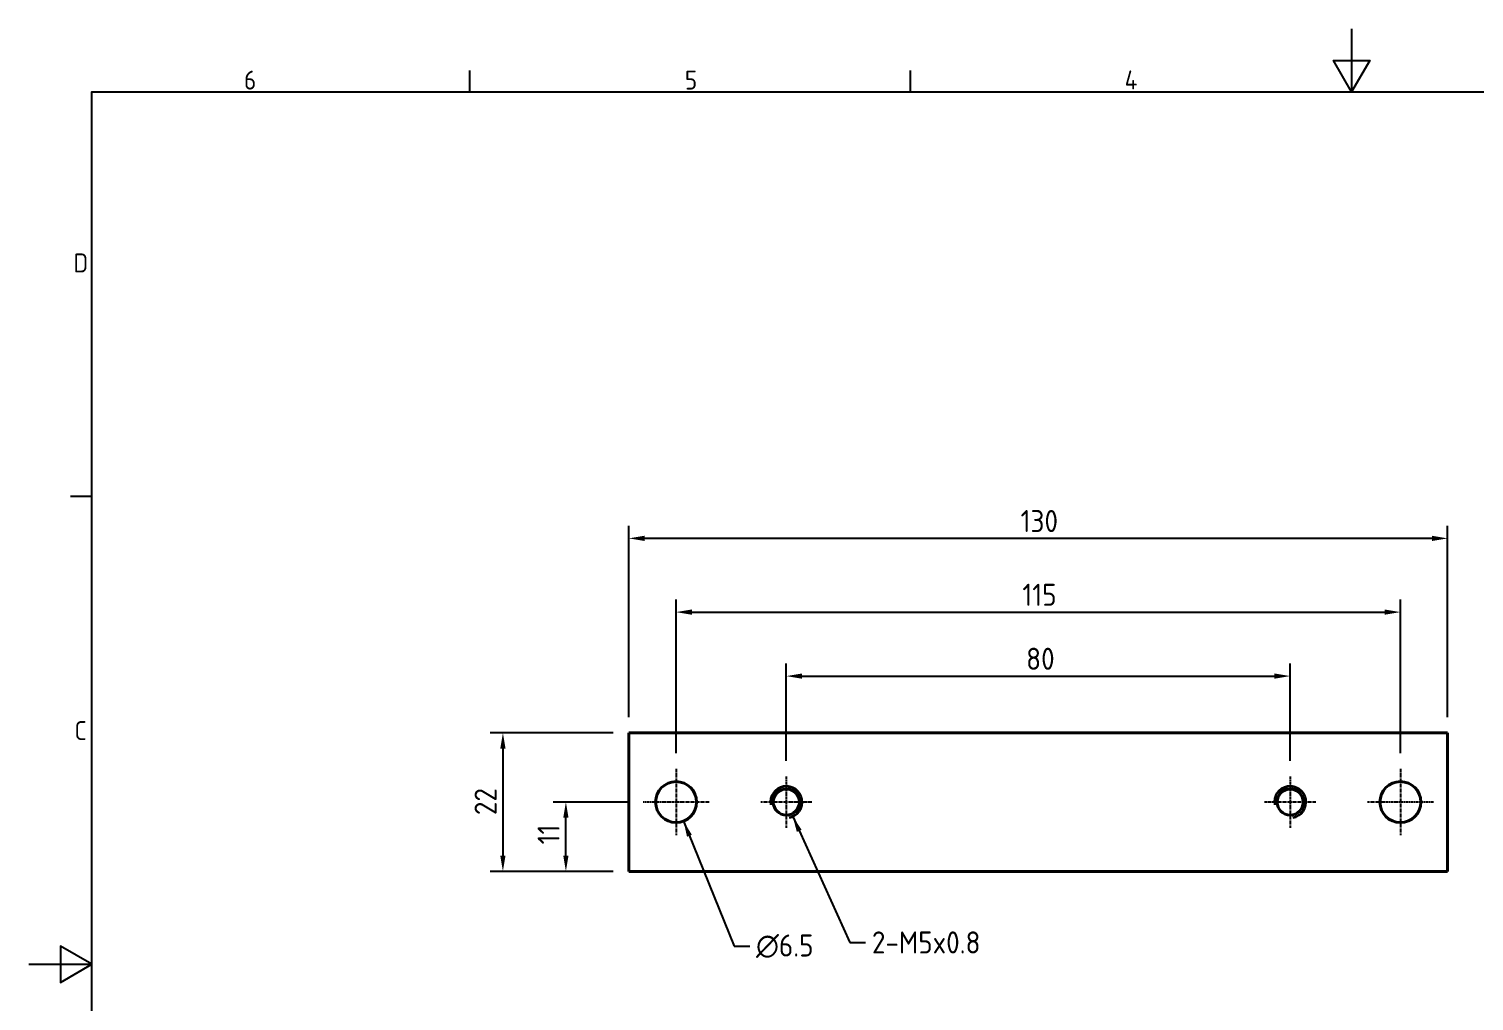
# Model space of a CAD drawing. Header units: millimetres. Extents: x 0 to 420, y 0 to 297.
# Drawn here: x 0 to 229.5, y 142.6 to 297 of the extents above; entities that cross this region are included whole.
import ezdxf

# ---------------------------------------------------------------- set-up
doc = ezdxf.new("R2010")
doc.units = ezdxf.units.MM
doc.linetypes.add('CHAIN', pattern=[0.7087, 0.4724, -0.0591, 0.1181, -0.0591])
doc.layers.get('0').update_dxf_attribs({"color": 3, "lineweight": 25, "true_color": 0x00ff00})
for name, color, linetype, lineweight, true_color in [('가시적인 것(ISO)', 3, 'Continuous', 40, 0x00ff00), ('가시적인 좁은 것(ISO)', 3, 'Continuous', 35, 0x00ff00), ('기호(ISO)', 5, 'Continuous', 25, 0x0000ff), ('중심 표식(ISO)', 1, 'Continuous', 25, 0xff0000), ('치수(ISO)', 2, 'Continuous', 25, 0xffff00)]:
    doc.layers.add(name, color=color, linetype=linetype, lineweight=lineweight, true_color=true_color)
doc.layers.add('경계(ISO)', color=7, linetype='Continuous', lineweight=25)
doc.styles.add('문자 텍스트_PSTEK_POSCO', font='isocp.shx')
doc.styles.add('치수 텍스트_PSTEK_POSCO', font='isocp.shx')
doc.dimstyles.new('치수_PSTEK_POSCO', dxfattribs={"dimtxt": 3.5, "dimasz": 2.5, "dimexe": 2, "dimexo": 2.5, "dimgap": 1, "dimtad": 1, "dimrnd": 1e-08, "dimdsep": 46, "dimtxsty": '치수 텍스트_PSTEK_POSCO', "dimcen": 0.09, "dimdle": 10, "dimclrd": 7, "dimclre": 7, "dimclrt": 2, "dimadec": 1, "dimazin": 2, "dimtfac": 1, "dimtmove": 0, "dimatfit": 3, "dimfxl": 1, "dimtolj": 1, "dimlwd": -1, "dimlwe": -1, "dimarcsym": 0})
doc.dimstyles.new('치수_PSTEK_POSCO$7', dxfattribs={"dimtxt": 3.5, "dimasz": 2.5, "dimexe": 2, "dimexo": 2.5, "dimgap": 1, "dimtad": 1, "dimrnd": 1e-08, "dimdsep": 46, "dimtxsty": '치수 텍스트_PSTEK_POSCO', "dimcen": 0.09, "dimdle": 10, "dimclrd": 7, "dimclre": 7, "dimclrt": 2, "dimadec": 1, "dimazin": 2, "dimtfac": 1, "dimtmove": 0, "dimatfit": 3, "dimfxl": 1, "dimtolj": 1, "dimlwd": -1, "dimlwe": -1, "dimarcsym": 0})

# ---------------------------------------------------------------- blocks, each defined once
blk = doc.blocks.new('경계 Default Border')
at = {"layer": '경계(ISO)'}
for p, q in [((70, 287.0000076293945), (70, 290.4000091552734)), ((140, 287.0000076293945), (140, 290.4000091552734)), ((10, 222.7499961853027), (6.599999666213989, 222.7499961853027))]:
    blk.add_line(p, q, dxfattribs=at)
at = {"layer": '경계(ISO)', "flags": 128}
for points in [[(210, 297.0000076293945), (210, 287.0000076293945), (207.1132469177246, 292.0000076293945), (212.8867530822754, 292.0000076293945), (210, 287.0000076293945)], [(10, 10), (10, 287.0000076293945), (410, 287.0000076293945), (410, 10), (10, 10)], [(0, 148.5000038146973), (10, 148.5000038146973), (5, 151.3867473602295), (5, 145.6132507324219), (10, 148.5000038146973)]]:
    blk.add_lwpolyline(points, dxfattribs=at)
at = {"layer": '경계(ISO)', "color": 2, "true_color": 0xffff00, "char_height": 3.00000011920929, "attachment_point": 7, "style": '문자 텍스트_PSTEK_POSCO'}
for s, insert in [('6', (34.14453946055966, 287.3713945155963)), ('5', (104.1445394605597, 287.3713945155963)), ('4', (173.9734701308116, 287.4)), ('D', (7.078270083685684, 258.3463944559917)), ('C', (7.244539400955009, 184.0963944559917))]:
    blk.add_mtext(s, dxfattribs=dict(at, insert=insert))
blk = doc.blocks.new('*D22')
at = {"layer": 'Defpoints', "color": 0, "transparency": 16777216}
for p in [(200.2606910572643, 194.2449110417081), (120.2606910572643, 178.3119110417082), (200.2606910572643, 178.3119110417082)]:
    blk.add_point(p, dxfattribs=at)
at = {"layer": '치수(ISO)', "color": 7, "transparency": 16777216}
for p, q in [((120.2606910572643, 180.8119110417082), (120.2606910572643, 196.2449110417081)), ((200.2606910572643, 180.8119110417082), (200.2606910572643, 196.2449110417081)), ((122.7606910572643, 194.2449110417081), (197.7606910572643, 194.2449110417081))]:
    blk.add_line(p, q, dxfattribs=at)
for points in [[(122.7606910572643, 194.6615777083748), (122.7606910572643, 193.8282443750415), (120.2606910572643, 194.2449110417081)], [(197.7606910572643, 194.6615777083748), (197.7606910572643, 193.8282443750415), (200.2606910572643, 194.2449110417081)]]:
    blk.add_solid(points, dxfattribs=at)
at = {"layer": '치수(ISO)', "color": 2, "transparency": 16777216, "insert": (158.3343131045084, 196.9949110417081), "char_height": 3.5, "attachment_point": 4, "style": '치수 텍스트_PSTEK_POSCO'}
blk.add_mtext('\\A1;80', dxfattribs=at)
blk = doc.blocks.new('*D23')
at = {"layer": 'Defpoints', "color": 0, "transparency": 16777216}
for p in [(217.7606910572643, 204.4025110525224), (102.7606910572643, 179.4949110417081), (217.7606910572643, 179.4949110417081)]:
    blk.add_point(p, dxfattribs=at)
at = {"layer": '치수(ISO)', "color": 7, "transparency": 16777216}
for p, q in [((102.7606910572643, 181.9949110417081), (102.7606910572643, 206.4025110525224)), ((105.2606910572643, 204.4025110525224), (215.2606910572643, 204.4025110525224)), ((217.7606910572643, 181.9949110417081), (217.7606910572643, 206.4025110525224))]:
    blk.add_line(p, q, dxfattribs=at)
for points in [[(105.2606910572643, 204.819177719189), (105.2606910572643, 203.9858443858557), (102.7606910572643, 204.4025110525224)], [(215.2606910572643, 204.819177719189), (215.2606910572643, 203.9858443858557), (217.7606910572643, 204.4025110525224)]]:
    blk.add_solid(points, dxfattribs=at)
at = {"layer": '치수(ISO)', "color": 2, "transparency": 16777216, "insert": (157.738203683849, 207.1525110525224), "char_height": 3.5, "attachment_point": 4, "style": '치수 텍스트_PSTEK_POSCO'}
blk.add_mtext('\\A1;115', dxfattribs=at)
blk = doc.blocks.new('*D24')
at = {"layer": 'Defpoints', "color": 0, "transparency": 16777216}
for p in [(95.26069105726432, 216.1107557626032), (95.26069105726432, 185.2449110417082), (225.2606910572643, 185.2449110417082)]:
    blk.add_point(p, dxfattribs=at)
at = {"layer": '치수(ISO)', "color": 7, "transparency": 16777216}
for p, q in [((95.26069105726432, 187.7449110417082), (95.26069105726432, 218.1107557626032)), ((225.2606910572643, 187.7449110417082), (225.2606910572643, 218.1107557626032)), ((222.7606910572643, 216.1107557626032), (97.76069105726432, 216.1107557626032))]:
    blk.add_line(p, q, dxfattribs=at)
for points in [[(97.76069105726432, 216.5274224292699), (97.76069105726432, 215.6940890959366), (95.26069105726432, 216.1107557626032)], [(222.7606910572643, 216.5274224292699), (222.7606910572643, 215.6940890959366), (225.2606910572643, 216.1107557626032)]]:
    blk.add_solid(points, dxfattribs=at)
at = {"layer": '치수(ISO)', "color": 2, "transparency": 16777216, "insert": (157.4593131045084, 218.8607557626032), "char_height": 3.5, "attachment_point": 4, "style": '치수 텍스트_PSTEK_POSCO'}
blk.add_mtext('\\A1;130', dxfattribs=at)
blk = doc.blocks.new('*D25')
at = {"layer": 'Defpoints', "color": 0, "transparency": 16777216}
for p in [(85.26069105726435, 174.2449110417081), (97.51069105726427, 174.2449110417081), (95.26069105726432, 163.2449110417082)]:
    blk.add_point(p, dxfattribs=at)
at = {"layer": '치수(ISO)', "color": 7, "transparency": 16777216}
for p, q in [((95.01069105726427, 174.2449110417081), (83.26069105726435, 174.2449110417081)), ((85.26069105726435, 165.7449110417082), (85.26069105726435, 171.7449110417081)), ((92.76069105726432, 163.2449110417082), (83.26069105726435, 163.2449110417082))]:
    blk.add_line(p, q, dxfattribs=at)
for points in [[(84.84402439059768, 171.7449110417081), (85.67735772393102, 171.7449110417081), (85.26069105726435, 174.2449110417081)], [(84.84402439059768, 165.7449110417082), (85.67735772393102, 165.7449110417082), (85.26069105726435, 163.2449110417082)]]:
    blk.add_solid(points, dxfattribs=at)
at = {"layer": '치수(ISO)', "color": 2, "transparency": 16777216, "insert": (82.51069105726432, 167.5199110417082), "char_height": 3.5, "attachment_point": 4, "rotation": 90, "style": '치수 텍스트_PSTEK_POSCO'}
blk.add_mtext('\\A1;11', dxfattribs=at)
blk = doc.blocks.new('*D26')
at = {"layer": 'Defpoints', "color": 0, "transparency": 16777216}
for p in [(95.26069105726432, 185.2449110417082), (75.26069105726435, 163.2449110417082), (95.26069105726432, 163.2449110417082)]:
    blk.add_point(p, dxfattribs=at)
at = {"layer": '치수(ISO)', "color": 7, "transparency": 16777216}
for p, q in [((92.76069105726432, 185.2449110417082), (73.26069105726435, 185.2449110417082)), ((75.26069105726435, 182.7449110417082), (75.26069105726435, 165.7449110417082)), ((92.76069105726432, 163.2449110417082), (73.26069105726435, 163.2449110417082))]:
    blk.add_line(p, q, dxfattribs=at)
for points in [[(74.84402439059768, 182.7449110417082), (75.67735772393102, 182.7449110417082), (75.26069105726435, 185.2449110417082)], [(74.84402439059768, 165.7449110417082), (75.67735772393102, 165.7449110417082), (75.26069105726435, 163.2449110417082)]]:
    blk.add_solid(points, dxfattribs=at)
at = {"layer": '치수(ISO)', "color": 2, "transparency": 16777216, "insert": (72.51034656907535, 172.1703687188735), "char_height": 3.5, "attachment_point": 4, "rotation": 90, "style": '치수 텍스트_PSTEK_POSCO'}
blk.add_mtext('\\A1;22', dxfattribs=at)

msp = doc.modelspace()

# ---------------------------------------------------------------- linework, layer by layer
at = {"layer": '가시적인 것(ISO)'}
for p, q in [((95.2606910572643, 185.2449110417081), (95.2606910572643, 163.2449110417082)), ((225.2606910572643, 185.2449110417081), (95.2606910572643, 185.2449110417081)), ((225.2606910572643, 163.2449110417081), (225.2606910572643, 185.2449110417081)), ((95.2606910572643, 163.2449110417082), (225.2606910572643, 163.2449110417081))]:
    msp.add_line(p, q, dxfattribs=at)
for centre, radius in [((102.7606910572642, 174.2449110417081), 3.25), ((217.7606910572642, 174.2449110417081), 3.25), ((120.2606910572643, 174.2449110417081), 2.067), ((200.2606910572643, 174.2449110417081), 2.067)]:
    msp.add_circle(centre, radius, dxfattribs=at)
at = {"layer": '가시적인 좁은 것(ISO)'}
for centre, end in [((120.2606910572643, 174.2449110417081), 189.9999999999977), ((200.2606910572643, 174.2449110417081), 189.9999999999976)]:
    msp.add_arc(centre, 2.5, 280.0000000000489, end, dxfattribs=at)
at = {"layer": '중심 표식(ISO)', "linetype": 'CHAIN'}
for p, q in [((102.7606910572643, 179.4949110417081), (102.7606910572643, 168.9949110417082)), ((217.7606910572643, 179.4949110417081), (217.7606910572643, 168.9949110417082)), ((120.2606910572643, 178.3119110417082), (120.2606910572643, 170.1779110417082)), ((200.2606910572643, 178.3119110417082), (200.2606910572643, 170.1779110417081)), ((108.0106910572643, 174.2449110417081), (97.51069105726427, 174.2449110417081)), ((124.3276910572643, 174.2449110417082), (116.1936910572643, 174.2449110417082)), ((204.3276910572643, 174.2449110417081), (196.1936910572643, 174.2449110417081)), ((223.0106910572643, 174.2449110417081), (212.5106910572643, 174.2449110417081))]:
    msp.add_line(p, q, dxfattribs=at)

# ---------------------------------------------------------------- block references
msp.add_blockref('경계 Default Border', (0, 0))

# ---------------------------------------------------------------- texts
at = {"layer": '기호(ISO)', "color": 2, "true_color": 0xffff00, "char_height": 3.499999940395355, "attachment_point": 4, "line_spacing_factor": 0.612500011920929, "style": '치수 텍스트_PSTEK_POSCO'}
for s, insert, width in [('{\\fAIGDT|b0|i0;\\H3.5000;n\\fisocp|b0|i0;\\H3.5000;6.5}', (115.457648333525, 151.3589665602702), 10.63967872858047), ('{2-M5x0.8}', (133.8512801426416, 151.9577759382375), 21.21842713356019)]:
    msp.add_mtext(s, dxfattribs=dict(at, insert=insert, width=width))

# ---------------------------------------------------------------- dimensions: what is measured, and where the dimension line sits
at = {"layer": '치수(ISO)', "color": 7}
for base, p1, p2, angle, picture, middle in [((95.26069105726432, 216.1107557626032), (225.2606910572643, 185.2449110417082), (95.26069105726432, 185.2449110417082), 180, '*D24', (160.2606910572643, 216.1107557626032)), ((217.7606910572643, 204.4025110525224), (102.7606910572643, 179.4949110417081), (217.7606910572643, 179.4949110417081), 180, '*D23', (160.2606910572643, 204.4025110525224)), ((200.2606910572643, 194.2449110417081), (120.2606910572643, 178.3119110417082), (200.2606910572643, 178.3119110417082), 180, '*D22', (160.2606910572643, 194.2449110417081)), ((75.26069105726435, 163.2449110417082), (95.26069105726432, 185.2449110417082), (95.26069105726432, 163.2449110417082), 90, '*D26', (75.26069105726432, 174.2449110417082)), ((85.26069105726435, 174.2449110417081), (95.26069105726432, 163.2449110417082), (97.51069105726427, 174.2449110417081), 270, '*D25', (85.26069105726432, 168.7449110417081))]:
    dim = msp.add_linear_dim(base=base, p1=p1, p2=p2, angle=angle, dimstyle='치수_PSTEK_POSCO', override={"dimdec": 2, "dimtp": 0, "dimtm": -0, "dimtdec": 2, "dimtofl": 0, "dimatfit": 1}, dxfattribs=at)
    dim.commit()
    dim.dimension.update_dxf_attribs({"geometry": picture, "text_midpoint": middle, "dimtype": 160})

# ---------------------------------------------------------------- leaders
at = {"layer": '기호(ISO)', "color": 7, "annotation_type": 0, "has_hookline": 1, "hookline_direction": 0}
for points, text_width in [([(103.938417939618, 171.2158089650885), (111.957648333525, 151.3589665602702), (114.457648333525, 151.3589665602702)], 9.846866676351056), ([(121.271310540063, 171.9582872727012), (130.3512801426416, 151.9577759382375), (132.8512801426416, 151.9577759382375)], 17.93887764725864)]:
    msp.add_leader(points, dimstyle='치수_PSTEK_POSCO$7', override={"dimtad": 0}, dxfattribs=dict(at, text_width=text_width))

doc.saveas('drawing.dxf')
